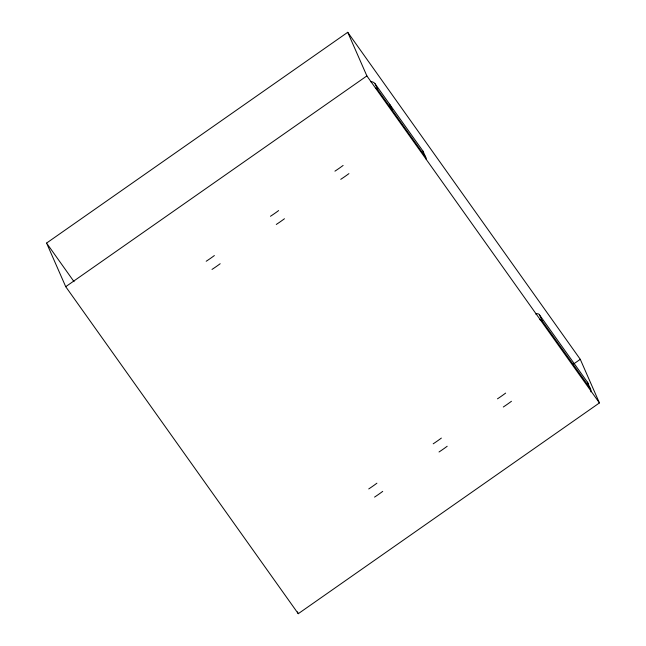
<?xml version="1.0" encoding="UTF-8"?>
<svg xmlns="http://www.w3.org/2000/svg" width="646" height="646" viewBox="0 0 646 646"><rect width="100%" height="100%" fill="white"/><g stroke="black" fill="none" stroke-linecap="round" stroke-linejoin="round"><path stroke-width="0.97" d="M46.577 243.074L347.734 32.3L580.278 359.313L599.423 402.926L298.266 613.7L65.722 286.687L46.577 243.074L74.04 281.688M65.722 286.687L366.88 75.921L347.734 32.3M573.68 363.932L580.278 359.313M535.873 314.166A2.552 2.503 -23.7 0 1 539.418 314.739L587.424 382.157L590.073 388.165A5.111 5.015 -23.8 0 1 590.904 391.912M539.418 314.739L542.067 320.747L590.073 388.165M370.489 81.695A5.111 5.015 -23.8 0 1 375.1 83.77L423.057 151.221L425.714 157.228A2.552 2.503 -23.8 0 1 426.126 159.102M375.1 83.77L377.749 89.778L425.714 157.228M366.88 75.921L599.423 402.926M389.627 104.208L392.284 110.216M297.467 611.883L298.266 613.7M423.057 151.221A2.552 2.503 -23.8 0 1 423.477 153.094M375.738 88.131A5.111 5.015 -23.8 0 1 377.749 89.778M587.424 382.157A5.111 5.015 -23.8 0 1 588.312 384.596M539.765 319.713A2.552 2.503 -23.7 0 1 542.067 320.747M278.636 210.572A30.653 5.838 -35.4 0 1 270.464 216.273M284.45 218.744A30.653 5.838 -35.4 0 1 276.278 224.453M214.375 255.55A30.653 5.838 -35.4 0 1 206.195 261.259M220.181 263.73A30.653 5.838 -35.4 0 1 212.009 269.43M343.107 165.449A30.653 5.838 -35.4 0 1 334.935 171.158M348.921 173.629A30.653 5.838 -35.4 0 1 340.749 179.33M447.185 446.257A30.653 5.838 -35.4 0 1 439.022 451.99M441.371 438.085A30.653 5.838 -35.4 0 1 433.208 443.81M511.454 401.279A30.653 5.838 -35.4 0 1 503.291 407.004M505.64 393.099A30.653 5.838 -35.4 0 1 497.477 398.832M382.715 491.38A30.653 5.838 -35.4 0 1 374.551 497.105M376.901 483.2A30.653 5.838 -35.4 0 1 368.737 488.933"/></g></svg>
